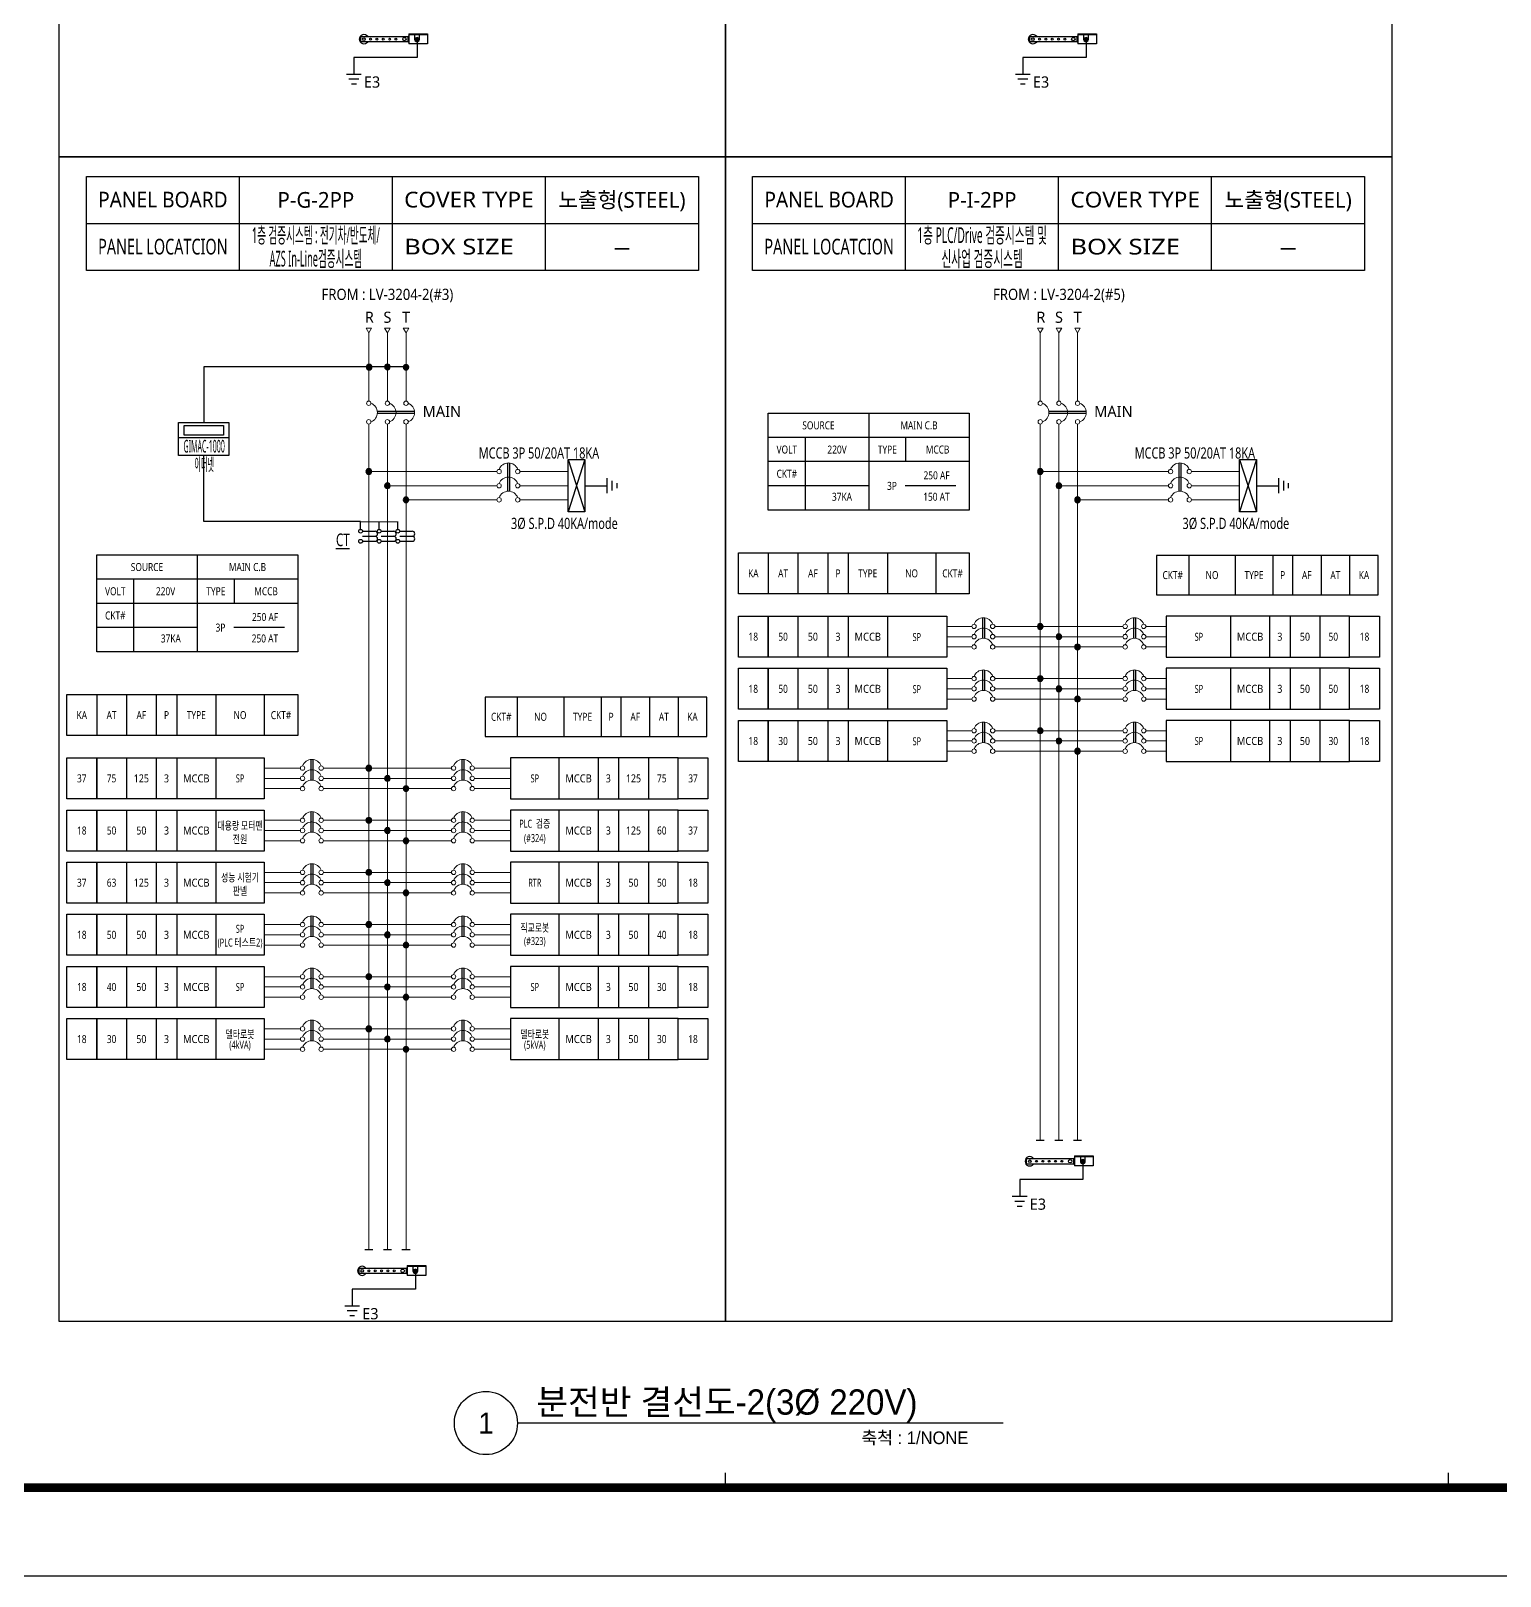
# Model space of a CAD drawing. Header units: millimetres. Extents: x 0 to 1009200, y -237600 to 28708.
# Drawn here: x 213198 to 283001, y -118800 to -45403 of the extents above; entities that cross this region are included whole.
import ezdxf
from ezdxf.enums import TextEntityAlignment as Align

# ---------------------------------------------------------------- set-up
doc = ezdxf.new("R2010")
doc.units = ezdxf.units.MM
doc.header["$LTSCALE"] = 1000
for name, color, linetype in [('A-SYM', 7, 'Continuous'), ('arch', 8, 'Continuous'), ('SYM', 3, 'Continuous'), ('TEXT', 3, 'Continuous'), ('XR-SHEET-SHT', 5, 'Continuous')]:
    doc.layers.add(name, color=color, linetype=linetype)
doc.layers.add('XR-SHEET-TEMP', color=171, linetype='Continuous', plot=False)
doc.styles.add('DH', font='')
doc.styles.add('GHS', font='malgun.ttf')
doc.styles.get('DH').set_extended_font_data('Dotum')

# ---------------------------------------------------------------- blocks, each defined once
blk = doc.blocks.new('XR-FORM-EE', base_point=(461, 408))
at = {"layer": 'XR-SHEET-SHT', "color": 5}
blk.add_lwpolyline([(0, 118800), (168200, 118800), (168200, 0), (0, 0)], close=True, dxfattribs=at)
at = {"layer": 'XR-SHEET-SHT', "color": 5, "const_width": 400}
blk.add_lwpolyline([(9300, 114600), (163900, 114600), (163900, 4200), (9300, 4200)], close=True, dxfattribs=at)
at = {"layer": 'XR-SHEET-TEMP'}
for p, q in [((78000, 4200), (78000, 4900)), ((112350, 4200), (112350, 4900))]:
    blk.add_line(p, q, dxfattribs=at)
blk = doc.blocks.new('HH7')
at = {"layer": 'SYM'}
blk.add_hatch(color=256, dxfattribs=at).paths.add_polyline_path([(50, 50, 1), (-50, 50, 1)])
blk.add_circle((0, 50), 50, dxfattribs=at)

msp = doc.modelspace()

# ---------------------------------------------------------------- linework, layer by layer
for p, q in [((228854, -45663, 0), (231118, -45663, 0)), ((228854, -45663, 0), (228854, -45928, 0)), ((231118, -45928, 0), (228854, -45928, 0)), ((231154, -45663, 0), (231118, -45663, 0)), ((231118, -45928, 0), (231118, -45663, 0)), ((231118, -45928, 0), (231154, -45928, 0)), ((231154, -45539, 0), (232038, -45539, 0)), ((231154, -45539, 0), (231154, -46017, 0)), ((231154, -45574, 0), (232038, -45574, 0)), ((232038, -46017, 0), (231154, -46017, 0)), ((231428, -45574, 0), (231428, -45795, 0)), ((231506, -45790, 0), (231506, -45801, 0)), ((231506, -45790, 0), (231532, -45790, 0)), ((231506, -45801, 0), (231532, -45801, 0)), ((231537, -45759, 0), (231537, -45785, 0)), ((231537, -45759, 0), (231548, -45759, 0)), ((231537, -45806, 0), (231537, -45832, 0)), ((231537, -45832, 0), (231548, -45832, 0)), ((231548, -45759, 0), (231548, -45785, 0)), ((231548, -45806, 0), (231548, -45832, 0)), ((231553, -45790, 0), (231580, -45790, 0)), ((231553, -45801, 0), (231580, -45801, 0)), ((231580, -45790, 0), (231580, -45801, 0)), ((231658, -45795, 0), (231658, -45574, 0)), ((232038, -45539, 0), (232038, -46017, 0)), ((260638, -45663, 0), (262902, -45663, 0)), ((260638, -45663, 0), (260638, -45928, 0)), ((262902, -45928, 0), (260638, -45928, 0)), ((262938, -45663, 0), (262902, -45663, 0)), ((262902, -45928, 0), (262902, -45663, 0)), ((262902, -45928, 0), (262938, -45928, 0)), ((262938, -45539, 0), (263822, -45539, 0)), ((262938, -45539, 0), (262938, -46017, 0)), ((262938, -45574, 0), (263822, -45574, 0)), ((263822, -46017, 0), (262938, -46017, 0)), ((263212, -45574, 0), (263212, -45795, 0)), ((263290, -45790, 0), (263290, -45801, 0)), ((263290, -45790, 0), (263316, -45790, 0)), ((263290, -45801, 0), (263316, -45801, 0)), ((263321, -45759, 0), (263321, -45785, 0)), ((263321, -45759, 0), (263332, -45759, 0)), ((263321, -45806, 0), (263321, -45832, 0)), ((263321, -45832, 0), (263332, -45832, 0)), ((263332, -45759, 0), (263332, -45785, 0)), ((263332, -45806, 0), (263332, -45832, 0)), ((263337, -45790, 0), (263364, -45790, 0)), ((263337, -45801, 0), (263364, -45801, 0)), ((263364, -45790, 0), (263364, -45801, 0)), ((263442, -45795, 0), (263442, -45574, 0)), ((263822, -45539, 0), (263822, -46017, 0)), ((228192, -47451), (228894, -47451)), ((228309, -47685), (228777, -47685)), ((259976, -47451), (260678, -47451)), ((260093, -47685), (260561, -47685)), ((228426, -47919), (228660, -47919)), ((260210, -47919), (260444, -47919)), ((231427, -63483), (229658, -63483)), ((231427, -63579), (229658, -63579)), ((253004, -63564, 0), (253004, -68164, 0)), ((263331, -63483), (261562, -63483)), ((263331, -63579), (261562, -63579)), ((222610, -64736), (220217, -64736)), ((257780, -64714, 0), (248228, -64714, 0)), ((249996, -68164, 0), (249996, -64714, 0)), ((254772, -65864, 0), (254772, -64714, 0)), ((235838, -65927), (235838, -67271)), ((235934, -65927), (235934, -67271)), ((239517, -65767), (238721, -68244)), ((238721, -65767), (239517, -68244)), ((257780, -65864, 0), (248228, -65864, 0)), ((267742, -65927), (267742, -67271)), ((267838, -65927), (267838, -67271)), ((271421, -65767), (270625, -68244)), ((270625, -65767), (271421, -68244)), ((240580, -67357), (240580, -66655)), ((240814, -67240), (240814, -66772)), ((272484, -67357), (272484, -66655)), ((272718, -67240), (272718, -66772)), ((239517, -67006), (240580, -67006)), ((241048, -67123), (241048, -66889)), ((253004, -67014, 0), (248228, -67014, 0)), ((257146, -67014, 0), (254738, -67014, 0)), ((271421, -67006), (272484, -67006)), ((272952, -67123), (272952, -66889)), ((228863, -68707), (230632, -68722)), ((228952, -69169), (229551, -69169)), ((228952, -69408), (229551, -69408)), ((228952, -69648), (229551, -69648)), ((229837, -69169), (230435, -69169)), ((229837, -69408), (230435, -69408)), ((229837, -69648), (230435, -69648)), ((230721, -69169), (231320, -69169)), ((230721, -69408), (231320, -69408)), ((230721, -69648), (231320, -69648)), ((221100, -70295, 0), (221100, -74894, 0)), ((248228, -70198, 0), (248228, -72144, 0)), ((249643, -70198, 0), (249643, -72144, 0)), ((251058, -70198, 0), (251058, -72144, 0)), ((252031, -70198, 0), (252031, -72144, 0)), ((253888, -70198, 0), (253888, -72144, 0)), ((256188, -70198, 0), (256188, -72144, 0)), ((268211, -70318, 0), (268211, -72186, 0)), ((270418, -70318, 0), (270418, -72186, 0)), ((272202, -70318, 0), (272202, -72186, 0)), ((273135, -70318, 0), (273135, -72186, 0)), ((274494, -70318, 0), (274494, -72186, 0)), ((275853, -70318, 0), (275853, -72186, 0)), ((225876, -71445, 0), (216324, -71445, 0)), ((218092, -74894, 0), (218092, -71445, 0)), ((222868, -72595, 0), (222868, -71445, 0)), ((225876, -72595, 0), (216324, -72595, 0)), ((249643, -73205, 0), (249643, -75151, 0)), ((251058, -73205, 0), (251058, -75151, 0)), ((252031, -73205, 0), (252031, -75151, 0)), ((253888, -73205, 0), (253888, -75151, 0)), ((258403, -73285), (258403, -74258)), ((258498, -73285), (258498, -74258)), ((265582, -73285, 0), (265582, -74258, 0)), ((265677, -73285, 0), (265677, -74258, 0)), ((270192, -73205, 0), (270192, -75151, 0)), ((272049, -73205, 0), (272049, -75151, 0)), ((273022, -73205, 0), (273022, -75151, 0)), ((274437, -73205, 0), (274437, -75151, 0)), ((221100, -73745, 0), (216324, -73745, 0)), ((225242, -73745, 0), (222834, -73745, 0)), ((249643, -75681, 0), (249643, -77627, 0)), ((251058, -75681, 0), (251058, -77627, 0)), ((252031, -75681, 0), (252031, -77627, 0)), ((253888, -75681, 0), (253888, -77627, 0)), ((258403, -75761), (258403, -76734)), ((258498, -75761), (258498, -76734)), ((265582, -75761, 0), (265582, -76734, 0)), ((265677, -75761, 0), (265677, -76734, 0)), ((270192, -75681, 0), (270192, -77627, 0)), ((272049, -75681, 0), (272049, -77627, 0)), ((273022, -75681, 0), (273022, -77627, 0)), ((274437, -75681, 0), (274437, -77627, 0)), ((216324, -76929, 0), (216324, -78875, 0)), ((217739, -76929, 0), (217739, -78875, 0)), ((219154, -76929, 0), (219154, -78875, 0)), ((220127, -76929, 0), (220127, -78875, 0)), ((221984, -76929, 0), (221984, -78875, 0)), ((224284, -76929, 0), (224284, -78875, 0)), ((236307, -77049, 0), (236307, -78917, 0)), ((238514, -77049, 0), (238514, -78917, 0)), ((240298, -77049, 0), (240298, -78917, 0)), ((241231, -77049, 0), (241231, -78917, 0)), ((242590, -77049, 0), (242590, -78917, 0)), ((243949, -77049, 0), (243949, -78917, 0)), ((249643, -78158, 0), (249643, -80104, 0)), ((251058, -78158, 0), (251058, -80104, 0)), ((252031, -78158, 0), (252031, -80104, 0)), ((253888, -78158, 0), (253888, -80104, 0)), ((258403, -78238), (258403, -79210)), ((258498, -78238), (258498, -79210)), ((265582, -78238, 0), (265582, -79210, 0)), ((265677, -78238, 0), (265677, -79210, 0)), ((270192, -78158, 0), (270192, -80104, 0)), ((272049, -78158, 0), (272049, -80104, 0)), ((273022, -78158, 0), (273022, -80104, 0)), ((274437, -78158, 0), (274437, -80104, 0)), ((217739, -79936, 0), (217739, -81882, 0)), ((219154, -79936, 0), (219154, -81882, 0)), ((220127, -79936, 0), (220127, -81882, 0)), ((221984, -79936, 0), (221984, -81882, 0)), ((238288, -79936, 0), (238288, -81882, 0)), ((240145, -79936, 0), (240145, -81882, 0)), ((241118, -79936, 0), (241118, -81882, 0)), ((242533, -79936, 0), (242533, -81882, 0)), ((226499, -80016), (226499, -80988)), ((226594, -80016), (226594, -80988)), ((233678, -80016, 0), (233678, -80988, 0)), ((233773, -80016, 0), (233773, -80988, 0)), ((217739, -82412, 0), (217739, -84358, 0)), ((219154, -82412, 0), (219154, -84358, 0)), ((220127, -82412, 0), (220127, -84358, 0)), ((221984, -82412, 0), (221984, -84358, 0)), ((226499, -82492), (226499, -83465)), ((226594, -82492), (226594, -83465)), ((233678, -82492, 0), (233678, -83465, 0)), ((233773, -82492, 0), (233773, -83465, 0)), ((238288, -82412, 0), (238288, -84358, 0)), ((240145, -82412, 0), (240145, -84358, 0)), ((241118, -82412, 0), (241118, -84358, 0)), ((242533, -82412, 0), (242533, -84358, 0)), ((217739, -84889, 0), (217739, -86835, 0)), ((219154, -84889, 0), (219154, -86835, 0)), ((220127, -84889, 0), (220127, -86835, 0)), ((221984, -84889, 0), (221984, -86835, 0)), ((226499, -84968), (226499, -85941)), ((226594, -84968), (226594, -85941)), ((233678, -84968, 0), (233678, -85941, 0)), ((233773, -84968, 0), (233773, -85941, 0)), ((238288, -84889, 0), (238288, -86835, 0)), ((240145, -84889, 0), (240145, -86835, 0)), ((241118, -84889, 0), (241118, -86835, 0)), ((242533, -84889, 0), (242533, -86835, 0)), ((217739, -87365, 0), (217739, -89311, 0)), ((219154, -87365, 0), (219154, -89311, 0)), ((220127, -87365, 0), (220127, -89311, 0)), ((221984, -87365, 0), (221984, -89311, 0)), ((226499, -87445), (226499, -88418)), ((226594, -87445), (226594, -88418)), ((233678, -87445, 0), (233678, -88418, 0)), ((233773, -87445, 0), (233773, -88418, 0)), ((238288, -87365, 0), (238288, -89311, 0)), ((240145, -87365, 0), (240145, -89311, 0)), ((241118, -87365, 0), (241118, -89311, 0)), ((242533, -87365, 0), (242533, -89311, 0)), ((217739, -89842, 0), (217739, -91787, 0)), ((219154, -89842, 0), (219154, -91787, 0)), ((220127, -89842, 0), (220127, -91787, 0)), ((221984, -89842, 0), (221984, -91787, 0)), ((226499, -89921), (226499, -90894)), ((226594, -89921), (226594, -90894)), ((233678, -89921, 0), (233678, -90894, 0)), ((233773, -89921, 0), (233773, -90894, 0)), ((238288, -89842, 0), (238288, -91787, 0)), ((240145, -89842, 0), (240145, -91787, 0)), ((241118, -89842, 0), (241118, -91787, 0)), ((242533, -89842, 0), (242533, -91787, 0)), ((217739, -92318, 0), (217739, -94264, 0)), ((219154, -92318, 0), (219154, -94264, 0)), ((220127, -92318, 0), (220127, -94264, 0)), ((221984, -92318, 0), (221984, -94264, 0)), ((226499, -92398), (226499, -93371)), ((226594, -92398), (226594, -93371)), ((233678, -92398, 0), (233678, -93371, 0)), ((233773, -92398, 0), (233773, -93371, 0)), ((238288, -92318, 0), (238288, -94264, 0)), ((240145, -92318, 0), (240145, -94264, 0)), ((241118, -92318, 0), (241118, -94264, 0)), ((242533, -92318, 0), (242533, -94264, 0)), ((260965, -98088, 0), (261347, -98088, 0)), ((261849, -98088, 0), (262231, -98088, 0)), ((262733, -98088, 0), (263116, -98088, 0)), ((260487, -98965, 0), (262751, -98965, 0)), ((260487, -98965, 0), (260487, -99230, 0)), ((262786, -98965, 0), (262751, -98965, 0)), ((262751, -99230, 0), (262751, -98965, 0)), ((262786, -98841, 0), (263671, -98841, 0)), ((262786, -98841, 0), (262786, -99319, 0)), ((262786, -98876, 0), (263671, -98876, 0)), ((263061, -98876, 0), (263061, -99097, 0)), ((263170, -99060, 0), (263170, -99087, 0)), ((263170, -99060, 0), (263181, -99060, 0)), ((263181, -99060, 0), (263181, -99087, 0)), ((263291, -99097, 0), (263291, -98876, 0)), ((263671, -98841, 0), (263671, -99319, 0)), ((262751, -99230, 0), (260487, -99230, 0)), ((262751, -99230, 0), (262786, -99230, 0)), ((263671, -99319, 0), (262786, -99319, 0)), ((263139, -99092, 0), (263139, -99103, 0)), ((263139, -99092, 0), (263165, -99092, 0)), ((263139, -99103, 0), (263165, -99103, 0)), ((263170, -99108, 0), (263170, -99134, 0)), ((263170, -99134, 0), (263181, -99134, 0)), ((263181, -99108, 0), (263181, -99134, 0)), ((263186, -99092, 0), (263213, -99092, 0)), ((263186, -99103, 0), (263213, -99103, 0)), ((263213, -99092, 0), (263213, -99103, 0)), ((259825, -100753, 0), (260527, -100753, 0)), ((259942, -100987, 0), (260410, -100987, 0)), ((260059, -101221, 0), (260293, -101221, 0)), ((229061, -103290), (229443, -103290)), ((229945, -103290), (230327, -103290)), ((230829, -103290), (231212, -103290)), ((228774, -104167), (231038, -104167)), ((228774, -104167), (228774, -104432)), ((231074, -104167), (231038, -104167)), ((231038, -104432), (231038, -104167)), ((231074, -104043), (231958, -104043)), ((231074, -104043), (231074, -104521)), ((231074, -104079), (231958, -104079)), ((231348, -104079), (231348, -104300)), ((231578, -104300), (231578, -104079)), ((231958, -104043), (231958, -104521)), ((231038, -104432), (228774, -104432)), ((231038, -104432), (231074, -104432)), ((231958, -104521), (231074, -104521)), ((231426, -104295), (231426, -104305)), ((231426, -104295), (231452, -104295)), ((231426, -104305), (231452, -104305)), ((231457, -104263), (231457, -104289)), ((231457, -104263), (231468, -104263)), ((231457, -104310), (231457, -104337)), ((231457, -104337), (231468, -104337)), ((231468, -104263), (231468, -104289)), ((231468, -104310), (231468, -104337)), ((231473, -104295), (231500, -104295)), ((231473, -104305), (231500, -104305)), ((231500, -104295), (231500, -104305)), ((228112, -105956), (228814, -105956)), ((228229, -106190), (228697, -106190)), ((228346, -106424), (228580, -106424))]:
    msp.add_line(p, q)
at = {"lineweight": 18}
for p, q in [((229252, -59747), (229252, -62985)), ((230136, -59747), (230136, -62985)), ((261156, -59747), (261156, -62985)), ((262040, -59747), (262040, -62985)), ((235340, -66333), (229252, -66333)), ((236432, -66333), (238721, -66333)), ((267244, -66333), (261156, -66333)), ((268336, -66333), (270625, -66333)), ((235340, -67006), (230136, -67006)), ((238721, -67006), (236432, -67006)), ((238721, -67006), (236432, -67006)), ((267244, -67006), (262040, -67006)), ((270625, -67006), (268336, -67006)), ((270625, -67006), (268336, -67006)), ((235340, -67678), (231020, -67678)), ((238721, -67678), (236432, -67678)), ((267244, -67678), (262924, -67678)), ((270625, -67678), (268336, -67678)), ((256718, -73691), (257905, -73691)), ((258996, -73691), (265084, -73691, 0)), ((267136, -73691, 0), (266175, -73691, 0)), ((256718, -74178), (257905, -74178)), ((256718, -74664), (257905, -74664)), ((265084, -74178), (258996, -74178, 0)), ((258996, -74178), (265084, -74178, 0)), ((265084, -74664), (258996, -74664, 0)), ((258996, -74664), (265084, -74664, 0)), ((267136, -74178, 0), (266175, -74178, 0)), ((267136, -74664, 0), (266175, -74664, 0)), ((256718, -76168), (257905, -76168)), ((258996, -76168), (265084, -76168, 0)), ((267136, -76168, 0), (266175, -76168, 0)), ((256718, -76654), (257905, -76654)), ((265084, -76654), (258996, -76654, 0)), ((258996, -76654), (265084, -76654, 0)), ((267136, -76654, 0), (266175, -76654, 0)), ((256718, -77141), (257905, -77141)), ((265084, -77141), (258996, -77141, 0)), ((258996, -77141), (265084, -77141, 0)), ((267136, -77141, 0), (266175, -77141, 0)), ((256718, -78644), (257905, -78644)), ((256718, -79131), (257905, -79131)), ((258996, -78644), (265084, -78644, 0)), ((265084, -79131), (258996, -79131, 0)), ((258996, -79131), (265084, -79131, 0)), ((267136, -78644, 0), (266175, -78644, 0)), ((267136, -79131, 0), (266175, -79131, 0)), ((256718, -79617), (257905, -79617)), ((265084, -79617), (258996, -79617, 0)), ((258996, -79617), (265084, -79617, 0)), ((267136, -79617, 0), (266175, -79617, 0)), ((224284, -80422), (226001, -80422)), ((227092, -80422), (233180, -80422, 0)), ((235988, -80422, 0), (234271, -80422, 0)), ((224284, -80909), (226001, -80909)), ((224284, -81395), (226001, -81395)), ((233180, -80909), (227092, -80909, 0)), ((227092, -80909), (233180, -80909, 0)), ((231020, -81395), (227092, -81395, 0)), ((227092, -81395), (233180, -81395, 0)), ((235988, -80909, 0), (234271, -80909, 0)), ((235988, -81395, 0), (234271, -81395, 0)), ((224284, -82899), (226001, -82899)), ((227092, -82899), (233180, -82899, 0)), ((235988, -82899, 0), (234271, -82899, 0)), ((224284, -83385), (226001, -83385)), ((233180, -83385), (227092, -83385, 0)), ((227092, -83385), (233180, -83385, 0)), ((235988, -83385, 0), (234271, -83385, 0)), ((224284, -83872), (226001, -83872)), ((231020, -83872), (227092, -83872, 0)), ((227092, -83872), (233180, -83872, 0)), ((235988, -83872, 0), (234271, -83872, 0)), ((224284, -85375), (226001, -85375)), ((224284, -85862), (226001, -85862)), ((227092, -85375), (233180, -85375, 0)), ((233180, -85862), (227092, -85862, 0)), ((227092, -85862), (233180, -85862, 0)), ((235988, -85375, 0), (234271, -85375, 0)), ((235988, -85862, 0), (234271, -85862, 0)), ((224284, -86348), (226001, -86348)), ((231020, -86348), (227092, -86348, 0)), ((227092, -86348), (233180, -86348, 0)), ((235988, -86348, 0), (234271, -86348, 0)), ((224284, -87852), (226001, -87852)), ((227092, -87852), (233180, -87852, 0)), ((235988, -87852, 0), (234271, -87852, 0)), ((224284, -88338), (226001, -88338)), ((233180, -88338), (227092, -88338, 0)), ((227092, -88338), (233180, -88338, 0)), ((235988, -88338, 0), (234271, -88338, 0)), ((224284, -88825), (226001, -88825)), ((231020, -88825), (227092, -88825, 0)), ((227092, -88825), (233180, -88825, 0)), ((235988, -88825, 0), (234271, -88825, 0)), ((224284, -90328), (226001, -90328)), ((224284, -90815), (226001, -90815)), ((227092, -90328), (233180, -90328, 0)), ((233180, -90815), (227092, -90815, 0)), ((227092, -90815), (233180, -90815, 0)), ((235988, -90328, 0), (234271, -90328, 0)), ((235988, -90815, 0), (234271, -90815, 0)), ((224284, -91301), (226001, -91301)), ((231020, -91301), (227092, -91301, 0)), ((227092, -91301), (233180, -91301, 0)), ((235988, -91301, 0), (234271, -91301, 0)), ((224284, -92805), (226001, -92805)), ((227092, -92805), (233180, -92805, 0)), ((235988, -92805, 0), (234271, -92805, 0)), ((224284, -93291), (226001, -93291)), ((224284, -93777), (226001, -93777)), ((233180, -93291), (227092, -93291, 0)), ((227092, -93291), (233180, -93291, 0)), ((231020, -93777), (227092, -93777, 0)), ((227092, -93777), (233180, -93777, 0)), ((235988, -93291, 0), (234271, -93291, 0)), ((235988, -93777, 0), (234271, -93777, 0))]:
    msp.add_line(p, q, dxfattribs=at)
for points in [[(231543, -45795), (231543, -46660), (228543, -46660), (228543, -47451)], [(263327, -45795), (263327, -46660), (260327, -46660), (260327, -47451)], [(231152, -61366), (221414, -61366), (221414, -64009)], [(228863, -69079), (228863, -68707), (221414, -68707), (221414, -65565)], [(229747, -69079), (229747, -68707), (229747, -68707)], [(230632, -69079), (230632, -68707), (230632, -68707)], [(263176, -99097), (263176, -99962), (260176, -99962), (260176, -100753)], [(231463, -104300), (231463, -105165), (228463, -105165), (228463, -105956)]]:
    msp.add_lwpolyline(points)
for points in [[(231616, -45753), (231543, -45711), (231469, -45753), (231469, -45838), (231543, -45880), (231616, -45838)], [(263400, -45753), (263327, -45711), (263253, -45753), (263253, -45838), (263327, -45880), (263400, -45838)], [(248228, -63564), (257780, -63564), (257780, -68164), (248228, -68164)], [(220217, -64009), (222610, -64009), (222610, -65565), (220217, -65565)], [(220485, -64146), (222342, -64146), (222342, -64599), (220485, -64599)], [(238721, -65767), (239517, -65767), (239517, -68244), (238721, -68244)], [(270625, -65767), (271421, -65767), (271421, -68244), (270625, -68244)], [(216324, -70295), (225876, -70295), (225876, -74894), (216324, -74894)], [(246812, -70198), (257780, -70198), (257780, -72144), (246812, -72144)], [(277211, -70318), (266683, -70318), (266683, -72186), (277211, -72186)], [(246812, -73205), (248228, -73205), (248228, -75151), (246812, -75151)], [(248228, -73205), (256718, -73205), (256718, -75151), (248228, -75151)], [(275853, -73205), (267136, -73205), (267136, -75151), (275853, -75151)], [(275853, -73205), (277268, -73205), (277268, -75151), (275853, -75151)], [(246812, -75681), (248228, -75681), (248228, -77627), (246812, -77627)], [(248228, -75681), (256718, -75681), (256718, -77627), (248228, -77627)], [(275853, -75681), (267136, -75681), (267136, -77627), (275853, -77627)], [(275853, -75681), (277268, -75681), (277268, -77627), (275853, -77627)], [(214908, -76929), (225876, -76929), (225876, -78875), (214908, -78875)], [(245307, -77049), (234779, -77049), (234779, -78917), (245307, -78917)], [(246812, -78158), (248228, -78158), (248228, -80104), (246812, -80104)], [(248228, -78158), (256718, -78158), (256718, -80104), (248228, -80104)], [(275853, -78158), (267136, -78158), (267136, -80104), (275853, -80104)], [(275853, -78158), (277268, -78158), (277268, -80104), (275853, -80104)], [(214908, -79936), (216324, -79936), (216324, -81882), (214908, -81882)], [(216324, -79936), (224284, -79936), (224284, -81882), (216324, -81882)], [(243949, -79936), (235988, -79936), (235988, -81882), (243949, -81882)], [(243949, -79936), (245364, -79936), (245364, -81882), (243949, -81882)], [(214908, -82412), (216324, -82412), (216324, -84358), (214908, -84358)], [(216324, -82412), (224284, -82412), (224284, -84358), (216324, -84358)], [(243949, -82412), (235988, -82412), (235988, -84358), (243949, -84358)], [(243949, -82412), (245364, -82412), (245364, -84358), (243949, -84358)], [(214908, -84889), (216324, -84889), (216324, -86835), (214908, -86835)], [(216324, -84889), (224284, -84889), (224284, -86835), (216324, -86835)], [(243949, -84889), (235988, -84889), (235988, -86835), (243949, -86835)], [(243949, -84889), (245364, -84889), (245364, -86835), (243949, -86835)], [(214908, -87365), (216324, -87365), (216324, -89311), (214908, -89311)], [(216324, -87365), (224284, -87365), (224284, -89311), (216324, -89311)], [(243949, -87365), (235988, -87365), (235988, -89311), (243949, -89311)], [(243949, -87365), (245364, -87365), (245364, -89311), (243949, -89311)], [(214908, -89842), (216324, -89842), (216324, -91787), (214908, -91787)], [(216324, -89842), (224284, -89842), (224284, -91787), (216324, -91787)], [(243949, -89842), (235988, -89842), (235988, -91787), (243949, -91787)], [(243949, -89842), (245364, -89842), (245364, -91787), (243949, -91787)], [(214908, -92318), (216324, -92318), (216324, -94264), (214908, -94264)], [(216324, -92318), (224284, -92318), (224284, -94264), (216324, -94264)], [(243949, -92318), (235988, -92318), (235988, -94264), (243949, -94264)], [(243949, -92318), (245364, -92318), (245364, -94264), (243949, -94264)], [(263249, -99055), (263176, -99013), (263102, -99055), (263102, -99140), (263176, -99182), (263249, -99140)], [(231536, -104257), (231463, -104215), (231389, -104257), (231389, -104342), (231463, -104385), (231536, -104342)]]:
    msp.add_lwpolyline(points, close=True)
for points in [[(229252, -59747), (229384, -59517), (229119, -59517)], [(230136, -59747), (230269, -59517), (230003, -59517)], [(231020, -59747), (231153, -59517), (230888, -59517)], [(261156, -59747), (261288, -59517), (261023, -59517)], [(262040, -59747), (262173, -59517), (261907, -59517)], [(262924, -59747), (263057, -59517), (262792, -59517)]]:
    msp.add_lwpolyline(points, close=True, dxfattribs=at)
for points in [[(231020, -62985), (231020, -59747)], [(262924, -62985), (262924, -59747)], [(229252, -103290), (229252, -64077)], [(230136, -103290), (230136, -64077)], [(231020, -103290), (231020, -64077)], [(261156, -98088), (261156, -64077)], [(262040, -98088), (262040, -64077)], [(262924, -98088), (262924, -64077)]]:
    msp.add_lwpolyline(points, dxfattribs=at)
for centre, radius in [((229022, -45795, 0), 61.9), ((229340, -45795, 0), 44.2), ((229641, -45795, 0), 44.2), ((229942, -45795, 0), 44.2), ((230243, -45795, 0), 44.2), ((230543, -45795, 0), 44.2), ((230941, -45795, 0), 79.6), ((231543, -45795, 0), 67), ((231543, -45795, 0), 59.2), ((260806, -45795, 0), 61.9), ((261124, -45795, 0), 44.2), ((261425, -45795, 0), 44.2), ((261726, -45795, 0), 44.2), ((262027, -45795, 0), 44.2), ((262327, -45795, 0), 44.2), ((262725, -45795, 0), 79.6), ((263327, -45795, 0), 67), ((263327, -45795, 0), 59.2), ((228863, -69169), 89.8), ((228863, -69648), 89.8), ((229747, -69169), 89.8), ((229747, -69648), 89.8), ((230632, -69169), 89.8), ((230632, -69648), 89.8), ((260655, -99097, 0), 61.9), ((260973, -99097, 0), 44.2), ((261274, -99097, 0), 44.2), ((261575, -99097, 0), 44.2), ((261876, -99097, 0), 44.2), ((262176, -99097, 0), 44.2), ((262574, -99097, 0), 79.6), ((263176, -99097, 0), 67), ((263176, -99097, 0), 59.2), ((230861, -104300), 79.6), ((228942, -104300), 61.9), ((229260, -104300), 44.2), ((229561, -104300), 44.2), ((229862, -104300), 44.2), ((230163, -104300), 44.2), ((230463, -104300), 44.2), ((231463, -104300), 67), ((231463, -104300), 59.2)]:
    msp.add_circle(centre, radius)
for centre in [(229252, -63089), (230136, -63089), (231020, -63089), (261156, -63089), (262040, -63089), (262924, -63089), (229252, -63973), (230136, -63973), (231020, -63973), (261156, -63973), (262040, -63973), (262924, -63973), (235444, -66333), (236328, -66333), (267348, -66333), (268232, -66333), (235444, -67006), (236328, -67006), (267348, -67006), (268232, -67006), (235444, -67678), (236328, -67678), (267348, -67678), (268232, -67678), (258008, -73691), (258008, -74178), (258893, -73691), (258893, -74178), (265187, -73691, 0), (265187, -74178, 0), (266072, -73691, 0), (266072, -74178, 0), (258008, -74664), (258893, -74664), (265187, -74664, 0), (266072, -74664, 0), (258008, -76168), (258893, -76168), (265187, -76168, 0), (266072, -76168, 0), (258008, -76654), (258008, -77141), (258893, -76654), (258893, -77141), (265187, -76654, 0), (265187, -77141, 0), (266072, -76654, 0), (266072, -77141, 0), (258008, -78644), (258008, -79131), (258893, -78644), (258893, -79131), (265187, -78644, 0), (265187, -79131, 0), (266072, -78644, 0), (266072, -79131, 0), (258008, -79617), (258893, -79617), (265187, -79617, 0), (266072, -79617, 0), (226104, -80422), (226989, -80422), (233283, -80422, 0), (234168, -80422, 0), (226104, -80909), (226104, -81395), (226989, -80909), (226989, -81395), (233283, -80909, 0), (233283, -81395, 0), (234168, -80909, 0), (234168, -81395, 0), (226104, -82899), (226989, -82899), (233283, -82899, 0), (234168, -82899, 0), (226104, -83385), (226989, -83385), (233283, -83385, 0), (234168, -83385, 0), (226104, -83872), (226989, -83872), (233283, -83872, 0), (234168, -83872, 0), (226104, -85375), (226104, -85862), (226989, -85375), (226989, -85862), (233283, -85375, 0), (233283, -85862, 0), (234168, -85375, 0), (234168, -85862, 0), (226104, -86348), (226989, -86348), (233283, -86348, 0), (234168, -86348, 0), (226104, -87852), (226989, -87852), (233283, -87852, 0), (234168, -87852, 0), (226104, -88338), (226104, -88825), (226989, -88338), (226989, -88825), (233283, -88338, 0), (233283, -88825, 0), (234168, -88338, 0), (234168, -88825, 0), (226104, -90328), (226989, -90328), (233283, -90328, 0), (234168, -90328, 0), (226104, -90815), (226989, -90815), (233283, -90815, 0), (234168, -90815, 0), (226104, -91301), (226989, -91301), (233283, -91301, 0), (234168, -91301, 0), (226104, -92805), (226104, -93291), (226989, -92805), (226989, -93291), (233283, -92805, 0), (233283, -93291, 0), (234168, -92805, 0), (234168, -93291, 0), (226104, -93777), (226989, -93777), (233283, -93777, 0), (234168, -93777, 0)]:
    msp.add_circle(centre, 104, dxfattribs=at)
for centre, radius, start, end in [((229022, -45795, 0), 221, 36.8699, 323.1301), ((231543, -45795, 0), 115, 180, 0), ((231532, -45785, 0), 5.28, 270, 0), ((231532, -45806, 0), 5.28, 0, 90), ((231553, -45785, 0), 5.28, 180, 270), ((231553, -45806, 0), 5.28, 90, 180), ((260806, -45795, 0), 221, 36.8699, 323.1301), ((263327, -45795, 0), 115, 180, 0), ((263316, -45785, 0), 5.28, 270, 0), ((263316, -45806, 0), 5.28, 0, 90), ((263337, -45785, 0), 5.28, 180, 270), ((263337, -45806, 0), 5.28, 90, 180), ((229551, -69289), 120, 270, 90), ((229551, -69528), 120, 270, 90), ((230435, -69289), 120, 270, 90), ((230435, -69528), 120, 270, 90), ((231320, -69289), 120, 270, 90), ((231320, -69528), 120, 270, 90), ((260655, -99097, 0), 221, 36.8699, 323.1301), ((263176, -99097, 0), 115, 180, 0), ((263165, -99087, 0), 5.28, 270, 0), ((263165, -99108, 0), 5.28, 0, 90), ((263186, -99087, 0), 5.28, 180, 270), ((263186, -99108, 0), 5.28, 90, 180), ((228942, -104300), 221, 36.8699, 323.1301), ((231463, -104300), 115, 180, 0), ((231452, -104289), 5.28, 270, 0), ((231452, -104310), 5.28, 0, 90), ((231473, -104289), 5.28, 180, 270), ((231473, -104310), 5.28, 90, 180)]:
    msp.add_arc(centre, radius, start, end)
for centre, start, end in [((229188, -63531), 290.69882, 69.30118), ((230072, -63531), 290.69882, 69.30118), ((230957, -63531), 290.69882, 69.30118), ((261092, -63531), 290.69882, 69.30118), ((261976, -63531), 290.69882, 69.30118), ((262861, -63531), 290.69882, 69.30118), ((235886, -66397), 20.69882, 159.30118), ((267790, -66397), 20.69882, 159.30118), ((235886, -67069), 20.69882, 159.30118), ((267790, -67069), 20.69882, 159.30118), ((235886, -67741), 20.69882, 159.30118), ((267790, -67741), 20.69882, 159.30118), ((258450, -73755), 20.69882, 159.30118), ((265630, -73755, 0), 20.69882, 159.30118), ((258450, -74241), 20.69882, 159.30118), ((265630, -74241, 0), 20.69882, 159.30118), ((258450, -74728), 20.69882, 159.30118), ((265630, -74728, 0), 20.69882, 159.30118), ((258450, -76231), 20.69882, 159.30118), ((258450, -76718), 20.69882, 159.30118), ((265630, -76231, 0), 20.69882, 159.30118), ((265630, -76718, 0), 20.69882, 159.30118), ((258450, -77204), 20.69882, 159.30118), ((265630, -77204, 0), 20.69882, 159.30118), ((258450, -78708), 20.69882, 159.30118), ((265630, -78708, 0), 20.69882, 159.30118), ((258450, -79194), 20.69882, 159.30118), ((258450, -79681), 20.69882, 159.30118), ((265630, -79194, 0), 20.69882, 159.30118), ((265630, -79681, 0), 20.69882, 159.30118), ((226546, -80486), 20.69882, 159.30118), ((226546, -80972), 20.69882, 159.30118), ((233726, -80486, 0), 20.69882, 159.30118), ((233726, -80972, 0), 20.69882, 159.30118), ((226546, -81459), 20.69882, 159.30118), ((233726, -81459, 0), 20.69882, 159.30118), ((226546, -82962), 20.69882, 159.30118), ((233726, -82962, 0), 20.69882, 159.30118), ((226546, -83449), 20.69882, 159.30118), ((226546, -83935), 20.69882, 159.30118), ((233726, -83449, 0), 20.69882, 159.30118), ((233726, -83935, 0), 20.69882, 159.30118), ((226546, -85439), 20.69882, 159.30118), ((233726, -85439, 0), 20.69882, 159.30118), ((226546, -85925), 20.69882, 159.30118), ((233726, -85925, 0), 20.69882, 159.30118), ((226546, -86412), 20.69882, 159.30118), ((233726, -86412, 0), 20.69882, 159.30118), ((226546, -87915), 20.69882, 159.30118), ((226546, -88402), 20.69882, 159.30118), ((233726, -87915, 0), 20.69882, 159.30118), ((233726, -88402, 0), 20.69882, 159.30118), ((226546, -88888), 20.69882, 159.30118), ((233726, -88888, 0), 20.69882, 159.30118), ((226546, -90392), 20.69882, 159.30118), ((233726, -90392, 0), 20.69882, 159.30118), ((226546, -90878), 20.69882, 159.30118), ((226546, -91365), 20.69882, 159.30118), ((233726, -90878, 0), 20.69882, 159.30118), ((233726, -91365, 0), 20.69882, 159.30118), ((226546, -92868), 20.69882, 159.30118), ((233726, -92868, 0), 20.69882, 159.30118), ((226546, -93355), 20.69882, 159.30118), ((233726, -93355, 0), 20.69882, 159.30118), ((226546, -93841), 20.69882, 159.30118), ((233726, -93841, 0), 20.69882, 159.30118)]:
    msp.add_arc(centre, 473, start, end, dxfattribs=at)
at = {"layer": 'A-SYM'}
msp.add_line((259394, -111531), (236316, -111531), dxfattribs=at)
msp.add_circle((234816, -111531), 1500, dxfattribs=at)
at = {"layer": 'SYM', "color": 6}
for p, q in [((223103, -56780, 0), (223103, -52312, 0)), ((230373, -56780, 0), (230373, -52312, 0)), ((237643, -56780, 0), (237643, -52312, 0)), ((254757, -56780, 0), (254757, -52312, 0)), ((262027, -56780, 0), (262027, -52312, 0)), ((269297, -56780, 0), (269297, -52312, 0)), ((215834, -54546, 0), (244912, -54546, 0)), ((247488, -54546, 0), (276566, -54546, 0))]:
    msp.add_line(p, q, dxfattribs=at)
for points in [[(214546, -5213), (246200, -5213), (246200, -51381), (214546, -51381)], [(246200, -5213), (277854, -5213), (277854, -51381), (246200, -51381)], [(214546, -51381), (246200, -51381), (246200, -106706), (214546, -106706)], [(214546, -51381), (246200, -51381), (246200, -106706), (214546, -106706)], [(246200, -51381), (277854, -51381), (277854, -106706), (246200, -106706)], [(246200, -51381), (277854, -51381), (277854, -106706), (246200, -106706)], [(215834, -52312), (244912, -52312), (244912, -56780), (215834, -56780)], [(247488, -52312), (276566, -52312), (276566, -56780), (247488, -56780)]]:
    msp.add_lwpolyline(points, close=True, dxfattribs=at)

# ---------------------------------------------------------------- block references
for p, xscale, yscale, zscale, rotation in [((229401, -61375), -2.653349869803625, 2.653349869803625, 2.653349867486946, 89.99999999999952), ((230269, -61366), -2.653349869803625, 2.653349869803625, 2.653349867486946, 89.99999999999952), ((231153, -61381), -2.653349869803625, 2.653349869803625, 2.653349867486946, 89.99999999999952), ((229384, -66333), -2.653349869803625, 2.653349869803625, 2.653349867486946, 89.99999999999912), ((261288, -66333), -2.653349869803625, 2.653349869803625, 2.653349867486946, 89.9999999999992), ((230269, -67006), -2.653349869803625, 2.653349869803625, 2.653349867486946, 89.99999999999912), ((262173, -67006), -2.653349869803625, 2.653349869803625, 2.653349867486946, 89.9999999999992), ((231153, -67678), -2.653349869803625, 2.653349869803625, 2.653349867486946, 89.99999999999912), ((263057, -67678), -2.653349869803625, 2.653349869803625, 2.653349867486946, 89.9999999999992), ((261288, -73691), -2.653349145397245, 2.653349145397245, 2.65334914292484, 89.9999999999992), ((262173, -74178), -2.653349145397245, 2.653349145397245, 2.65334914292484, 89.9999999999992), ((263057, -74664), -2.653349145397245, 2.653349145397245, 2.65334914292484, 89.9999999999992), ((261288, -76168), -2.653349145397245, 2.653349145397245, 2.65334914292484, 89.9999999999992), ((262173, -76654), -2.653349145397245, 2.653349145397245, 2.65334914292484, 89.9999999999992), ((263057, -77141), -2.653349145397245, 2.653349145397245, 2.65334914292484, 89.9999999999992), ((261288, -78644), -2.653349145397245, 2.653349145397245, 2.65334914292484, 89.9999999999992), ((262173, -79131), -2.653349145397245, 2.653349145397245, 2.65334914292484, 89.9999999999992), ((263057, -79617), -2.653349145397245, 2.653349145397245, 2.65334914292484, 89.9999999999992), ((229384, -80422), -2.653349145397245, 2.653349145397245, 2.65334914292484, 89.99999999999912), ((229384, -80422), -2.653349145397245, 2.653349145397245, 2.65334914292484, 89.99999999999912), ((230269, -80909), -2.653349145397245, 2.653349145397245, 2.65334914292484, 89.99999999999912), ((231153, -81395), -2.653349145397245, 2.653349145397245, 2.65334914292484, 89.99999999999912), ((229384, -82899), -2.653349145397245, 2.653349145397245, 2.65334914292484, 89.99999999999912), ((230269, -83385), -2.653349145397245, 2.653349145397245, 2.65334914292484, 89.99999999999912), ((231153, -83872), -2.653349145397245, 2.653349145397245, 2.65334914292484, 89.99999999999912), ((229384, -85375), -2.653349145397245, 2.653349145397245, 2.65334914292484, 89.99999999999912), ((230269, -85862), -2.653349145397245, 2.653349145397245, 2.65334914292484, 89.99999999999912), ((231153, -86348), -2.653349145397245, 2.653349145397245, 2.65334914292484, 89.99999999999912), ((229384, -87852), -2.653349145397245, 2.653349145397245, 2.65334914292484, 89.99999999999912), ((230269, -88338), -2.653349145397245, 2.653349145397245, 2.65334914292484, 89.99999999999912), ((231153, -88825), -2.653349145397245, 2.653349145397245, 2.65334914292484, 89.99999999999912), ((229384, -90328), -2.653349145397245, 2.653349145397245, 2.65334914292484, 89.99999999999912), ((230269, -90815), -2.653349145397245, 2.653349145397245, 2.65334914292484, 89.99999999999912), ((231153, -91301), -2.653349145397245, 2.653349145397245, 2.65334914292484, 89.99999999999912), ((229384, -92805), -2.653349145397245, 2.653349145397245, 2.65334914292484, 89.99999999999912), ((230269, -93291), -2.653349145397245, 2.653349145397245, 2.65334914292484, 89.99999999999912), ((231153, -93777), -2.653349145397245, 2.653349145397245, 2.65334914292484, 89.99999999999912)]:
    msp.add_blockref('HH7', p, dxfattribs=dict(xscale=xscale, yscale=yscale, zscale=zscale, rotation=rotation))
at = {"layer": 'arch'}
msp.add_blockref('XR-FORM-EE', (168661, -118392), dxfattribs=at)

# ---------------------------------------------------------------- texts
at = {"style": 'GHS'}
for s, height, p in [('E3', 530.7, (229016, -48097)), ('E3', 530.7, (260800, -48097)), ('R', 531, (229063, -59270)), ('S', 531, (229947, -59270)), ('T', 531, (230832, -59269)), ('R', 531, (260967, -59270)), ('S', 531, (261851, -59270)), ('T', 531, (262736, -59269)), ('MAIN', 530.7, (231809, -63745)), ('MAIN', 530.7, (263713, -63745)), ('E3', 530.7, (260649, -101398)), ('E3', 530.7, (228936, -106601))]:
    msp.add_text(s, height=height, dxfattribs=at).set_placement(p)
for s, height, width, p in [('FROM : LV-3204-2(#3)', 530.67, 0.9, (230136, -57972)), ('FROM : LV-3204-2(#5)', 530.67, 0.9, (262040, -57972)), ('SOURCE', 380, 0.8, (250616, -64139)), ('MAIN C.B', 380, 0.8, (255392, -64139)), ('VOLT', 380, 0.8, (249112, -65289)), ('220V', 380, 0.8, (251500, -65289)), ('TYPE', 380, 0.8, (253888, -65289)), ('MCCB', 380, 0.8, (256276, -65289)), ('CKT#', 380, 0.8, (249112, -66439)), ('3P', 380, 0.8, (254109, -67014)), ('%%UCT', 598.4, 0.7, (228017, -69576)), ('SOURCE', 380, 0.8, (218712, -70870)), ('MAIN C.B', 380, 0.8, (223488, -70870)), ('KA', 380, 0.8, (247520, -71171)), ('AT', 380, 0.8, (248935, -71171)), ('AF', 380, 0.8, (250350, -71171)), ('P', 380, 0.8, (251544, -71171)), ('TYPE', 380, 0.8, (252959, -71171)), ('NO', 380, 0.8, (255038, -71171)), ('CKT#', 380, 0.8, (256984, -71171)), ('CKT#', 380, 0.8, (267447, -71252)), ('NO', 380, 0.8, (269315, -71252)), ('TYPE', 380, 0.8, (271310, -71252)), ('P', 380, 0.8, (272668, -71252)), ('AF', 380, 0.8, (273815, -71252)), ('AT', 380, 0.8, (275173, -71252)), ('KA', 380, 0.8, (276532, -71252)), ('VOLT', 380, 0.8, (217208, -72020)), ('220V', 380, 0.8, (219596, -72020)), ('TYPE', 380, 0.8, (221984, -72020)), ('MCCB', 380, 0.8, (224372, -72020)), ('CKT#', 380, 0.8, (217208, -73170)), ('3P', 380, 0.8, (222205, -73745)), ('18', 380, 0.8, (247520, -74178)), ('50', 380, 0.8, (248935, -74178)), ('50', 380, 0.85, (250350, -74178)), ('3', 380, 0.85, (251544, -74178)), ('MCCB', 380, 0.9, (252959, -74178)), ('SP', 380, 0.7, (255287, -74194)), ('SP', 380, 0.7, (268690, -74182)), ('MCCB', 380, 0.9, (271121, -74178)), ('3', 380, 0.85, (272536, -74178)), ('50', 380, 0.85, (273730, -74178)), ('50', 380, 0.8, (275076, -74178)), ('18', 380, 0.8, (276560, -74178)), ('18', 380, 0.8, (247520, -76654)), ('50', 380, 0.8, (248935, -76654)), ('50', 380, 0.85, (250350, -76654)), ('3', 380, 0.85, (251544, -76654)), ('MCCB', 380, 0.9, (252959, -76654)), ('SP', 380, 0.7, (255287, -76670)), ('SP', 380, 0.7, (268690, -76659)), ('MCCB', 380, 0.9, (271121, -76654)), ('3', 380, 0.85, (272536, -76654)), ('50', 380, 0.85, (273730, -76654)), ('50', 380, 0.8, (275076, -76654)), ('18', 380, 0.8, (276560, -76654)), ('KA', 380, 0.8, (215616, -77902)), ('AT', 380, 0.8, (217031, -77902)), ('AF', 380, 0.8, (218446, -77902)), ('P', 380, 0.8, (219640, -77902)), ('TYPE', 380, 0.8, (221055, -77902)), ('NO', 380, 0.8, (223134, -77902)), ('CKT#', 380, 0.8, (225080, -77902)), ('CKT#', 380, 0.8, (235543, -77983)), ('NO', 380, 0.8, (237411, -77983)), ('TYPE', 380, 0.8, (239406, -77983)), ('P', 380, 0.8, (240765, -77983)), ('AF', 380, 0.8, (241911, -77983)), ('AT', 380, 0.8, (243269, -77983)), ('KA', 380, 0.8, (244628, -77983)), ('18', 380, 0.8, (247520, -79131)), ('30', 380, 0.8, (248935, -79131)), ('50', 380, 0.85, (250350, -79131)), ('3', 380, 0.85, (251544, -79131)), ('MCCB', 380, 0.9, (252959, -79131)), ('SP', 380, 0.7, (255287, -79146)), ('SP', 380, 0.7, (268690, -79131)), ('MCCB', 380, 0.9, (271121, -79131)), ('3', 380, 0.85, (272536, -79131)), ('50', 380, 0.85, (273730, -79131)), ('30', 380, 0.8, (275076, -79131)), ('18', 380, 0.8, (276560, -79131)), ('37', 380, 0.8, (215616, -80909)), ('75', 380, 0.8, (217031, -80909)), ('125', 380, 0.85, (218446, -80909)), ('3', 380, 0.85, (219640, -80909)), ('MCCB', 380, 0.9, (221055, -80909)), ('SP', 380, 0.7, (223134, -80909)), ('SP', 380, 0.7, (237138, -80909)), ('MCCB', 380, 0.9, (239217, -80909)), ('3', 380, 0.85, (240632, -80909)), ('125', 380, 0.85, (241826, -80909)), ('75', 380, 0.8, (243172, -80909)), ('37', 380, 0.8, (244656, -80909)), ('대용량 모터팬', 380, 0.7, (223134, -83148)), ('PLC  검증', 380, 0.7, (237138, -83051)), ('18', 380, 0.8, (215616, -83385)), ('50', 380, 0.8, (217031, -83385)), ('50', 380, 0.85, (218446, -83385)), ('3', 380, 0.85, (219640, -83385)), ('MCCB', 380, 0.9, (221055, -83385)), ('전원', 380, 0.7, (223134, -83783)), ('(#324)', 380, 0.7, (237138, -83787)), ('MCCB', 380, 0.9, (239217, -83385)), ('3', 380, 0.85, (240632, -83385)), ('125', 380, 0.85, (241826, -83385)), ('60', 380, 0.8, (243172, -83385)), ('37', 380, 0.8, (244656, -83385)), ('37', 380, 0.8, (215616, -85862)), ('63', 380, 0.8, (217031, -85862)), ('125', 380, 0.85, (218446, -85862)), ('3', 380, 0.85, (219640, -85862)), ('MCCB', 380, 0.9, (221055, -85862)), ('성능 시험기', 380, 0.7, (223134, -85608)), ('RTR', 380, 0.7, (237138, -85862)), ('MCCB', 380, 0.9, (239217, -85862)), ('3', 380, 0.85, (240632, -85862)), ('50', 380, 0.85, (241826, -85862)), ('50', 380, 0.8, (243172, -85862)), ('18', 380, 0.8, (244656, -85862)), ('판넬', 380, 0.7, (223134, -86242)), ('SP', 380, 0.7, (223134, -88053)), ('직교로봇', 380, 0.7, (237138, -87994)), ('18', 380, 0.8, (215616, -88338)), ('50', 380, 0.8, (217031, -88338)), ('50', 380, 0.85, (218446, -88338)), ('3', 380, 0.85, (219640, -88338)), ('MCCB', 380, 0.9, (221055, -88338)), ('(PLC 테스트2)', 380, 0.7, (223134, -88718)), ('(#323)', 380, 0.7, (237138, -88675)), ('MCCB', 380, 0.9, (239217, -88338)), ('3', 380, 0.85, (240632, -88338)), ('50', 380, 0.85, (241826, -88338)), ('40', 380, 0.8, (243172, -88338)), ('18', 380, 0.8, (244656, -88338)), ('18', 380, 0.8, (215616, -90815)), ('40', 380, 0.8, (217031, -90815)), ('50', 380, 0.85, (218446, -90815)), ('3', 380, 0.85, (219640, -90815)), ('MCCB', 380, 0.9, (221055, -90815)), ('SP', 380, 0.7, (223134, -90815)), ('SP', 380, 0.7, (237138, -90815)), ('MCCB', 380, 0.9, (239217, -90815)), ('3', 380, 0.85, (240632, -90815)), ('50', 380, 0.85, (241826, -90815)), ('30', 380, 0.8, (243172, -90815)), ('18', 380, 0.8, (244656, -90815)), ('18', 380, 0.8, (215616, -93291)), ('30', 380, 0.8, (217031, -93291)), ('50', 380, 0.85, (218446, -93291)), ('3', 380, 0.85, (219640, -93291)), ('MCCB', 380, 0.9, (221055, -93291)), ('델타로봇', 380, 0.7, (223134, -93056)), ('델타로봇', 380, 0.7, (237138, -93056)), ('MCCB', 380, 0.9, (239217, -93291)), ('3', 380, 0.85, (240632, -93291)), ('50', 380, 0.85, (241826, -93291)), ('30', 380, 0.8, (243172, -93291)), ('18', 380, 0.8, (244656, -93291)), ('(4kVA)', 380, 0.7, (223134, -93592)), ('(5kVA)', 380, 0.7, (237138, -93592))]:
    msp.add_text(s, height=height, dxfattribs=dict(at, width=width)).set_placement(p, align=Align.MIDDLE)
at = {"style": 'GHS', "width": 0.4}
for s, p in [('GIMAC-1000', (221432, -65129)), ('이더넷', (221432, -65995))]:
    msp.add_text(s, height=598.4, dxfattribs=at).set_placement(p, align=Align.MIDDLE_CENTER)
at = {"style": 'GHS', "width": 0.75}
for s, p in [('MCCB 3P 50/20AT 18KA', (234476, -65717)), ('MCCB 3P 50/20AT 18KA', (265639, -65717)), ('3Ø S.P.D 40KA/mode', (236007, -69062)), ('3Ø S.P.D 40KA/mode', (267911, -69062))]:
    msp.add_text(s, height=530.67, dxfattribs=at).set_placement(p)
at = {"style": 'GHS', "width": 0.8}
for s, p in [('250 AF', (256848, -66704)), ('37KA', (252209, -67721)), ('150 AT', (256848, -67721)), ('250 AF', (224944, -73435)), ('37KA', (220320, -74452)), ('250 AT', (224944, -74452))]:
    msp.add_text(s, height=380, dxfattribs=at).set_placement(p, align=Align.RIGHT)
at = {"layer": 'A-SYM', "color": 2, "style": 'DH'}
msp.add_text('분전반 결선도-2(3Ø 220V)', height=1200, dxfattribs=at).set_placement((237211, -111132))
at = {"layer": 'A-SYM', "color": 3, "style": 'DH'}
msp.add_text('1', height=1000, dxfattribs=at).set_placement((234816, -111531), align=Align.MIDDLE)
at = {"layer": 'A-SYM', "style": 'DH'}
msp.add_text('축척 : 1/NONE', height=600, dxfattribs=at).set_placement((257736, -112531), align=Align.RIGHT)
at = {"layer": 'TEXT', "style": 'GHS'}
for s, width, p, p2 in [('PANEL BOARD', 0.888152, (216392, -53789, 0), (222545, -53789, 0)), ('COVER TYPE', 1.040535, (230932, -53789, 0), (237084, -53789, 0)), ('PANEL BOARD', 0.888152, (248046, -53789, 0), (254199, -53789, 0)), ('COVER TYPE', 1.040535, (262586, -53789, 0), (268738, -53789, 0)), ('PANEL LOCATCION', 0.66966, (216392, -56023, 0), (222545, -56023, 0)), ('BOX SIZE   ', 1.125168, (230932, -56023, 0), (237084, -56023, 0)), ('PANEL LOCATCION', 0.66966, (248046, -56023, 0), (254199, -56023, 0)), ('BOX SIZE   ', 1.125168, (262586, -56023, 0), (268738, -56023, 0))]:
    msp.add_text(s, height=744.8, dxfattribs=dict(at, width=width)).set_placement(p, p2, align=Align.FIT)
for s, p in [('P-G-2PP', (226738, -53429, 0)), ('노출형(STEEL)', (241278, -53429, 0)), ('P-I-2PP', (258392, -53429, 0)), ('노출형(STEEL)', (272932, -53429, 0))]:
    msp.add_text(s, height=744.8, dxfattribs=at).set_placement(p, align=Align.MIDDLE_CENTER)
for s, height, width, p in [('1층 검증시스템 : 전기차/반도체/', 744.8, 0.45, (226738, -55105, 0)), ('1층 PLC/Drive 검증시스템 및', 744.8, 0.5, (258392, -55105, 0)), ('AZS In-Line검증시스템', 744.8, 0.45, (226738, -56222, 0)), ('-', 745, 3, (241278, -55663, 0)), ('신사업 검증시스템', 744.8, 0.5, (258392, -56222, 0)), ('-', 745, 3, (272932, -55663, 0))]:
    msp.add_text(s, height=height, dxfattribs=dict(at, width=width)).set_placement(p, align=Align.MIDDLE_CENTER)

doc.saveas('drawing.dxf')
